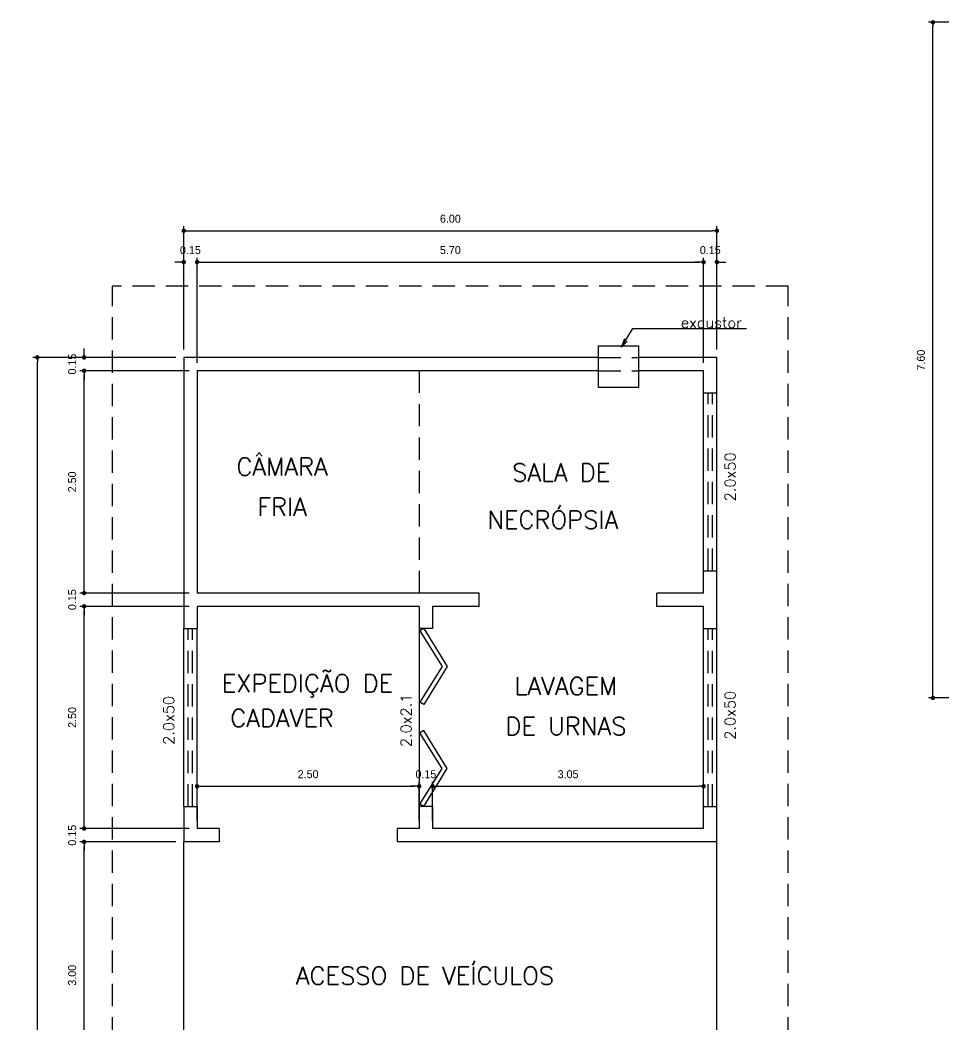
# Model space of a CAD drawing. Extents: x 5.4 to 36.3, y -1.5 to 22.3.
# Drawn here: x 5.39 to 15.79, y 10.1 to 21.4 of the extents above; entities that cross this region are included whole.
import ezdxf
from ezdxf.enums import TextEntityAlignment as Align

# ---------------------------------------------------------------- set-up
doc = ezdxf.new("R2010")
doc.units = 0
doc.header["$MEASUREMENT"] = 0
doc.linetypes.add('HIDDEN', pattern=[0.375, 0.25, -0.125])
doc.layers.get('0').update_dxf_attribs({"linetype": 'CONTINUOUS'})
doc.layers.get('DEFPOINTS').update_dxf_attribs({"linetype": 'CONTINUOUS'})
for name, color, linetype in [('ACESSÓRIO', 2, 'CONTINUOUS'), ('ALVENARIA', 7, 'CONTINUOUS'), ('ALVENARIA1', 44, 'CONTINUOUS'), ('COTA', 1, 'CONTINUOUS'), ('JAPOR', 142, 'CONTINUOUS'), ('TEXTO2', 40, 'CONTINUOUS'), ('TEXTO3', 3, 'CONTINUOUS')]:
    doc.layers.add(name, color=color, linetype=linetype)
doc.styles.add('SIMPLEX', font='SIMPLEX.SHX')
doc.dimstyles.new('DIM50', dxfattribs={"dimtxt": 0.09, "dimasz": 0.05, "dimexe": 0.05, "dimexo": 0.09, "dimgap": 0.09, "dimtad": 1, "dimzin": 0, "dimdsep": 46, "dimtxsty": 'Standard', "dimblk": 'DOT', "dimcen": 0.09, "dimadec": 0, "dimazin": 0, "dimtfac": 1, "dimtix": 1, "dimtofl": 0, "dimtmove": 2, "dimatfit": 3, "dimldrblk": 'DOT', "dimfxl": 1, "dimtolj": 1, "dimtzin": 0, "dimarcsym": 0})

# ---------------------------------------------------------------- blocks, each defined once
blk = doc.blocks.new('DOT')
at = {"layer": 'ALVENARIA', "color": 0, "linetype": 'ByBlock'}
blk.add_line((-0.5, 0), (-1, 0), dxfattribs=at)
at = {"layer": 'ALVENARIA', "color": 0, "linetype": 'ByBlock', "const_width": 0.5}
blk.add_lwpolyline([(-0.25, 0, 1), (0.25, 0, 1)], format="xyb", close=True, dxfattribs=at)
blk = doc.blocks.new('*D45')
at = {"color": 0, "linetype": 'ByBlock'}
for p, q in [((7.182, 18.677), (7.132, 18.677)), ((7.232, 17.695), (7.232, 18.727)), ((7.382, 17.545), (7.382, 18.727)), ((7.432, 18.677), (7.482, 18.677))]:
    blk.add_line(p, q, dxfattribs=at)
at = {"layer": 'DEFPOINTS', "color": 0, "linetype": 'ByBlock'}
for p in [(7.382, 18.677), (7.232, 17.605), (7.382, 17.455)]:
    blk.add_point(p, dxfattribs=at)
at = {"color": 0, "linetype": 'ByBlock', "xscale": 0.05, "yscale": 0.05, "zscale": 0.05}
blk.add_blockref('DOT', (7.232, 18.677), dxfattribs=at)
at = {"color": 0, "linetype": 'ByBlock', "xscale": 0.05, "yscale": 0.05, "zscale": 0.05, "rotation": 180}
blk.add_blockref('DOT', (7.382, 18.677), dxfattribs=at)
at = {"color": 0, "linetype": 'ByBlock', "insert": (7.307, 18.812), "char_height": 0.09, "attachment_point": 5}
blk.add_mtext('\\A1;0.15', dxfattribs=at)
blk = doc.blocks.new('*D46')
at = {"color": 0, "linetype": 'ByBlock'}
for p, q in [((7.432, 18.677), (13.032, 18.677)), ((13.082, 17.545), (13.082, 18.727))]:
    blk.add_line(p, q, dxfattribs=at)
at = {"layer": 'DEFPOINTS', "color": 0, "linetype": 'ByBlock'}
for p in [(13.082, 18.677), (7.382, 17.455), (13.082, 17.455)]:
    blk.add_point(p, dxfattribs=at)
at = {"color": 0, "linetype": 'ByBlock', "xscale": 0.05, "yscale": 0.05, "zscale": 0.05, "rotation": 180}
blk.add_blockref('DOT', (7.382, 18.677), dxfattribs=at)
at = {"color": 0, "linetype": 'ByBlock', "xscale": 0.05, "yscale": 0.05, "zscale": 0.05}
blk.add_blockref('DOT', (13.082, 18.677), dxfattribs=at)
at = {"color": 0, "linetype": 'ByBlock', "insert": (10.232, 18.812), "char_height": 0.09, "attachment_point": 5}
blk.add_mtext('\\A1;5.70', dxfattribs=at)
blk = doc.blocks.new('*D47')
at = {"color": 0, "linetype": 'ByBlock'}
for p, q in [((13.032, 18.677), (12.982, 18.677)), ((13.232, 17.695), (13.232, 18.727)), ((13.282, 18.677), (13.332, 18.677))]:
    blk.add_line(p, q, dxfattribs=at)
at = {"layer": 'DEFPOINTS', "color": 0, "linetype": 'ByBlock'}
for p in [(13.232, 18.677), (13.232, 17.605), (13.082, 17.455)]:
    blk.add_point(p, dxfattribs=at)
at = {"color": 0, "linetype": 'ByBlock', "xscale": 0.05, "yscale": 0.05, "zscale": 0.05}
blk.add_blockref('DOT', (13.082, 18.677), dxfattribs=at)
at = {"color": 0, "linetype": 'ByBlock', "xscale": 0.05, "yscale": 0.05, "zscale": 0.05, "rotation": 180}
blk.add_blockref('DOT', (13.232, 18.677), dxfattribs=at)
at = {"color": 0, "linetype": 'ByBlock', "insert": (13.157, 18.812), "char_height": 0.09, "attachment_point": 5}
blk.add_mtext('\\A1;0.15', dxfattribs=at)
blk = doc.blocks.new('*D48')
at = {"color": 0, "linetype": 'ByBlock'}
for p, q in [((7.232, 17.695), (7.232, 19.08)), ((7.282, 19.03), (13.182, 19.03)), ((13.232, 17.695), (13.232, 19.08))]:
    blk.add_line(p, q, dxfattribs=at)
at = {"layer": 'DEFPOINTS', "color": 0, "linetype": 'ByBlock'}
for p in [(13.232, 19.03), (7.232, 17.605), (13.232, 17.605)]:
    blk.add_point(p, dxfattribs=at)
at = {"color": 0, "linetype": 'ByBlock', "xscale": 0.05, "yscale": 0.05, "zscale": 0.05, "rotation": 180}
blk.add_blockref('DOT', (7.232, 19.03), dxfattribs=at)
at = {"color": 0, "linetype": 'ByBlock', "xscale": 0.05, "yscale": 0.05, "zscale": 0.05}
blk.add_blockref('DOT', (13.232, 19.03), dxfattribs=at)
at = {"color": 0, "linetype": 'ByBlock', "insert": (10.232, 19.165), "char_height": 0.09, "attachment_point": 5}
blk.add_mtext('\\A1;6.00', dxfattribs=at)
blk = doc.blocks.new('*D49')
at = {"color": 0, "linetype": 'ByBlock'}
for p, q in [((7.382, 12.395), (7.382, 12.831)), ((7.432, 12.781), (9.832, 12.781)), ((9.882, 12.395), (9.882, 12.831))]:
    blk.add_line(p, q, dxfattribs=at)
at = {"layer": 'DEFPOINTS', "color": 0, "linetype": 'ByBlock'}
for p in [(9.882, 12.781), (7.382, 12.305), (9.882, 12.305)]:
    blk.add_point(p, dxfattribs=at)
at = {"color": 0, "linetype": 'ByBlock', "xscale": 0.05, "yscale": 0.05, "zscale": 0.05, "rotation": 180}
blk.add_blockref('DOT', (7.382, 12.781), dxfattribs=at)
at = {"color": 0, "linetype": 'ByBlock', "xscale": 0.05, "yscale": 0.05, "zscale": 0.05}
blk.add_blockref('DOT', (9.882, 12.781), dxfattribs=at)
at = {"color": 0, "linetype": 'ByBlock', "insert": (8.632, 12.916), "char_height": 0.09, "attachment_point": 5}
blk.add_mtext('\\A1;2.50', dxfattribs=at)
blk = doc.blocks.new('*D50')
at = {"color": 0, "linetype": 'ByBlock'}
for p, q in [((9.832, 12.781), (9.782, 12.781)), ((10.032, 12.395), (10.032, 12.831)), ((10.082, 12.781), (10.132, 12.781))]:
    blk.add_line(p, q, dxfattribs=at)
at = {"layer": 'DEFPOINTS', "color": 0, "linetype": 'ByBlock'}
for p in [(10.032, 12.781), (9.882, 12.305), (10.032, 12.305)]:
    blk.add_point(p, dxfattribs=at)
at = {"color": 0, "linetype": 'ByBlock', "xscale": 0.05, "yscale": 0.05, "zscale": 0.05}
blk.add_blockref('DOT', (9.882, 12.781), dxfattribs=at)
at = {"color": 0, "linetype": 'ByBlock', "xscale": 0.05, "yscale": 0.05, "zscale": 0.05, "rotation": 180}
blk.add_blockref('DOT', (10.032, 12.781), dxfattribs=at)
at = {"color": 0, "linetype": 'ByBlock', "insert": (9.957, 12.916), "char_height": 0.09, "attachment_point": 5}
blk.add_mtext('\\A1;0.15', dxfattribs=at)
blk = doc.blocks.new('*D51')
at = {"color": 0, "linetype": 'ByBlock'}
for p, q in [((10.082, 12.781), (13.032, 12.781)), ((13.082, 12.395), (13.082, 12.831))]:
    blk.add_line(p, q, dxfattribs=at)
at = {"layer": 'DEFPOINTS', "color": 0, "linetype": 'ByBlock'}
for p in [(13.082, 12.781), (10.032, 12.305), (13.082, 12.305)]:
    blk.add_point(p, dxfattribs=at)
at = {"color": 0, "linetype": 'ByBlock', "xscale": 0.05, "yscale": 0.05, "zscale": 0.05, "rotation": 180}
blk.add_blockref('DOT', (10.032, 12.781), dxfattribs=at)
at = {"color": 0, "linetype": 'ByBlock', "xscale": 0.05, "yscale": 0.05, "zscale": 0.05}
blk.add_blockref('DOT', (13.082, 12.781), dxfattribs=at)
at = {"color": 0, "linetype": 'ByBlock', "insert": (11.557, 12.916), "char_height": 0.09, "attachment_point": 5}
blk.add_mtext('\\A1;3.05', dxfattribs=at)
blk = doc.blocks.new('*D70')
at = {"color": 0, "linetype": 'ByBlock'}
for p, q in [((7.142, 12.155), (6.062, 12.155)), ((6.112, 9.205), (6.112, 12.105))]:
    blk.add_line(p, q, dxfattribs=at)
at = {"layer": 'DEFPOINTS', "color": 0, "linetype": 'ByBlock'}
for p in [(6.112, 12.155), (7.232, 12.155), (7.232, 9.155)]:
    blk.add_point(p, dxfattribs=at)
at = {"color": 0, "linetype": 'ByBlock', "xscale": 0.05, "yscale": 0.05, "zscale": 0.05}
for p, rotation in [((6.112, 12.155), 90), ((6.112, 9.155), 270)]:
    blk.add_blockref('DOT', p, dxfattribs=dict(at, rotation=rotation))
at = {"color": 0, "linetype": 'ByBlock', "insert": (5.977, 10.655), "char_height": 0.09, "attachment_point": 5, "rotation": 90}
blk.add_mtext('\\A1;3.00', dxfattribs=at)
blk = doc.blocks.new('*D71')
at = {"color": 0, "linetype": 'ByBlock'}
for p, q in [((6.112, 12.355), (6.112, 12.405)), ((7.292, 12.305), (6.062, 12.305)), ((6.112, 12.105), (6.112, 12.055))]:
    blk.add_line(p, q, dxfattribs=at)
at = {"layer": 'DEFPOINTS', "color": 0, "linetype": 'ByBlock'}
for p in [(6.112, 12.305), (7.382, 12.305), (7.232, 12.155)]:
    blk.add_point(p, dxfattribs=at)
at = {"color": 0, "linetype": 'ByBlock', "xscale": 0.05, "yscale": 0.05, "zscale": 0.05}
for p, rotation in [((6.112, 12.305), 270), ((6.112, 12.155), 90)]:
    blk.add_blockref('DOT', p, dxfattribs=dict(at, rotation=rotation))
at = {"color": 0, "linetype": 'ByBlock', "insert": (5.977, 12.23), "char_height": 0.09, "attachment_point": 5, "rotation": 90}
blk.add_mtext('\\A1;0.15', dxfattribs=at)
blk = doc.blocks.new('*D72')
at = {"color": 0, "linetype": 'ByBlock'}
for p, q in [((7.292, 14.805), (6.062, 14.805)), ((6.112, 12.355), (6.112, 14.755))]:
    blk.add_line(p, q, dxfattribs=at)
at = {"layer": 'DEFPOINTS', "color": 0, "linetype": 'ByBlock'}
for p in [(6.112, 14.805), (7.382, 14.805), (7.382, 12.305)]:
    blk.add_point(p, dxfattribs=at)
at = {"color": 0, "linetype": 'ByBlock', "xscale": 0.05, "yscale": 0.05, "zscale": 0.05}
for p, rotation in [((6.112, 14.805), 90), ((6.112, 12.305), 270)]:
    blk.add_blockref('DOT', p, dxfattribs=dict(at, rotation=rotation))
at = {"color": 0, "linetype": 'ByBlock', "insert": (5.977, 13.555), "char_height": 0.09, "attachment_point": 5, "rotation": 90}
blk.add_mtext('\\A1;2.50', dxfattribs=at)
blk = doc.blocks.new('*D73')
at = {"color": 0, "linetype": 'ByBlock'}
for p, q in [((6.112, 15.005), (6.112, 15.055)), ((7.292, 14.955), (6.062, 14.955)), ((6.112, 14.755), (6.112, 14.705))]:
    blk.add_line(p, q, dxfattribs=at)
at = {"layer": 'DEFPOINTS', "color": 0, "linetype": 'ByBlock'}
for p in [(6.112, 14.955), (7.382, 14.955), (7.382, 14.805)]:
    blk.add_point(p, dxfattribs=at)
at = {"color": 0, "linetype": 'ByBlock', "xscale": 0.05, "yscale": 0.05, "zscale": 0.05}
for p, rotation in [((6.112, 14.955), 270), ((6.112, 14.805), 90)]:
    blk.add_blockref('DOT', p, dxfattribs=dict(at, rotation=rotation))
at = {"color": 0, "linetype": 'ByBlock', "insert": (5.977, 14.88), "char_height": 0.09, "attachment_point": 5, "rotation": 90}
blk.add_mtext('\\A1;0.15', dxfattribs=at)
blk = doc.blocks.new('*D74')
at = {"color": 0, "linetype": 'ByBlock'}
for p, q in [((7.292, 17.455), (6.062, 17.455)), ((6.112, 15.005), (6.112, 17.405))]:
    blk.add_line(p, q, dxfattribs=at)
at = {"layer": 'DEFPOINTS', "color": 0, "linetype": 'ByBlock'}
for p in [(6.112, 17.455), (7.382, 17.455), (7.382, 14.955)]:
    blk.add_point(p, dxfattribs=at)
at = {"color": 0, "linetype": 'ByBlock', "xscale": 0.05, "yscale": 0.05, "zscale": 0.05}
for p, rotation in [((6.112, 17.455), 90), ((6.112, 14.955), 270)]:
    blk.add_blockref('DOT', p, dxfattribs=dict(at, rotation=rotation))
at = {"color": 0, "linetype": 'ByBlock', "insert": (5.977, 16.205), "char_height": 0.09, "attachment_point": 5, "rotation": 90}
blk.add_mtext('\\A1;2.50', dxfattribs=at)
blk = doc.blocks.new('*D75')
at = {"color": 0, "linetype": 'ByBlock'}
for p, q in [((6.112, 17.655), (6.112, 17.705)), ((7.142, 17.605), (6.062, 17.605)), ((6.112, 17.405), (6.112, 17.355))]:
    blk.add_line(p, q, dxfattribs=at)
at = {"layer": 'DEFPOINTS', "color": 0, "linetype": 'ByBlock'}
for p in [(6.112, 17.605), (7.232, 17.605), (7.382, 17.455)]:
    blk.add_point(p, dxfattribs=at)
at = {"color": 0, "linetype": 'ByBlock', "xscale": 0.05, "yscale": 0.05, "zscale": 0.05}
for p, rotation in [((6.112, 17.605), 270), ((6.112, 17.455), 90)]:
    blk.add_blockref('DOT', p, dxfattribs=dict(at, rotation=rotation))
at = {"color": 0, "linetype": 'ByBlock', "insert": (5.977, 17.53), "char_height": 0.09, "attachment_point": 5, "rotation": 90}
blk.add_mtext('\\A1;0.15', dxfattribs=at)
blk = doc.blocks.new('*D76')
at = {"color": 0, "linetype": 'ByBlock'}
for p, q in [((7.142, 17.605), (5.535, 17.605)), ((5.585, -0.045), (5.585, 17.555)), ((7.142, -0.095), (5.535, -0.095))]:
    blk.add_line(p, q, dxfattribs=at)
at = {"layer": 'DEFPOINTS', "color": 0, "linetype": 'ByBlock'}
for p in [(5.585, 17.605), (7.232, 17.605), (7.232, -0.095)]:
    blk.add_point(p, dxfattribs=at)
at = {"color": 0, "linetype": 'ByBlock', "xscale": 0.05, "yscale": 0.05, "zscale": 0.05}
for p, rotation in [((5.585, 17.605), 90), ((5.585, -0.095), 270)]:
    blk.add_blockref('DOT', p, dxfattribs=dict(at, rotation=rotation))
at = {"color": 0, "linetype": 'ByBlock', "insert": (5.45, 8.755), "char_height": 0.09, "attachment_point": 5, "rotation": 90}
blk.add_mtext('\\A1;17.70', dxfattribs=at)
blk = doc.blocks.new('*D84')
at = {"color": 0, "linetype": 'ByBlock'}
for p, q in [((16.511, 21.375), (15.612, 21.375)), ((15.662, 13.825), (15.662, 21.325)), ((16.511, 13.775), (15.612, 13.775))]:
    blk.add_line(p, q, dxfattribs=at)
at = {"layer": 'DEFPOINTS', "color": 0, "linetype": 'ByBlock'}
for p in [(15.662, 21.375), (16.601, 21.375), (16.601, 13.775)]:
    blk.add_point(p, dxfattribs=at)
at = {"color": 0, "linetype": 'ByBlock', "xscale": 0.05, "yscale": 0.05, "zscale": 0.05}
for p, rotation in [((15.662, 21.375), 90), ((15.662, 13.775), 270)]:
    blk.add_blockref('DOT', p, dxfattribs=dict(at, rotation=rotation))
at = {"color": 0, "linetype": 'ByBlock', "insert": (15.527, 17.575), "char_height": 0.09, "attachment_point": 5, "rotation": 90}
blk.add_mtext('\\A1;7.60', dxfattribs=at)

msp = doc.modelspace()

# ---------------------------------------------------------------- linework, layer by layer
at = {"layer": 'ACESSÓRIO'}
for p, q in [((12.157, 17.719), (12.287, 17.929)), ((12.287, 17.929), (13.563, 17.929)), ((12.157, 17.719), (12.194, 17.819)), ((12.157, 17.719), (12.223, 17.788))]:
    msp.add_line(p, q, dxfattribs=at)
msp.add_lwpolyline([(11.899, 17.736), (12.351, 17.736), (12.351, 17.268), (11.899, 17.268)], close=True, dxfattribs=at)
at = {"layer": 'ALVENARIA'}
for p, q in [((7.232, 17.605), (7.232, 14.555)), ((11.899, 17.605), (7.232, 17.605)), ((13.232, 17.605), (12.351, 17.605)), ((13.232, 17.205), (13.232, 17.605)), ((7.382, 17.455), (7.382, 14.955)), ((11.899, 17.455), (7.382, 17.455)), ((13.082, 17.455), (12.351, 17.455)), ((13.082, 17.205), (13.082, 17.455)), ((13.082, 17.205), (13.232, 17.205)), ((13.082, 14.955), (13.082, 15.205)), ((13.082, 15.205), (13.232, 15.205)), ((13.232, 14.555), (13.232, 15.205)), ((10.557, 14.955), (7.382, 14.955)), ((10.557, 14.805), (10.557, 14.955)), ((13.082, 14.955), (12.557, 14.955)), ((12.557, 14.805), (12.557, 14.955)), ((7.382, 14.805), (7.382, 14.555)), ((9.882, 14.805), (7.382, 14.805)), ((9.882, 14.805), (9.882, 14.555)), ((10.032, 14.805), (10.032, 14.555)), ((10.557, 14.805), (10.032, 14.805)), ((13.082, 14.805), (12.557, 14.805)), ((13.082, 14.555), (13.082, 14.805)), ((7.232, 14.555), (7.382, 14.555)), ((10.032, 14.555), (9.882, 14.555)), ((13.082, 14.555), (13.232, 14.555)), ((7.232, 12.555), (7.382, 12.555)), ((7.232, 12.555), (7.232, 12.155)), ((7.382, 12.555), (7.382, 12.305)), ((10.032, 12.555), (9.882, 12.555)), ((9.882, 12.555), (9.882, 12.305)), ((10.032, 12.555), (10.032, 12.305)), ((13.082, 12.305), (13.082, 12.555)), ((13.082, 12.555), (13.232, 12.555)), ((13.232, 12.155), (13.232, 12.555)), ((7.632, 12.305), (7.382, 12.305)), ((7.632, 12.305), (7.632, 12.155)), ((9.882, 12.305), (9.632, 12.305)), ((9.632, 12.305), (9.632, 12.155)), ((13.082, 12.305), (10.032, 12.305)), ((7.632, 12.155), (7.232, 12.155)), ((13.232, 12.155), (9.632, 12.155))]:
    msp.add_line(p, q, dxfattribs=at)
at = {"layer": 'ALVENARIA1', "linetype": 'HIDDEN'}
for p, q in [((6.432, -0.568), (6.432, 18.405)), ((14.032, 18.405), (6.432, 18.405)), ((14.032, -0.568), (14.032, 18.405)), ((11.899, 17.605), (12.351, 17.605)), ((9.882, 17.455), (9.882, 14.955)), ((11.899, 17.455), (12.351, 17.455))]:
    msp.add_line(p, q, dxfattribs=at)
at = {"layer": 'ALVENARIA1'}
for p, q in [((9.882, 14.555), (9.882, 12.555)), ((7.232, 9.155), (7.232, 12.155)), ((13.232, 9.155), (13.232, 12.155))]:
    msp.add_line(p, q, dxfattribs=at)
at = {"layer": 'JAPOR'}
for p, q in [((13.082, 15.205), (13.082, 17.205)), ((13.232, 15.205), (13.232, 17.205)), ((7.232, 12.555), (7.232, 14.555)), ((7.382, 12.555), (7.382, 14.555)), ((9.932, 14.555), (9.889, 14.528)), ((9.889, 14.528), (10.139, 14.128)), ((9.932, 14.555), (10.198, 14.128)), ((13.082, 12.555), (13.082, 14.555)), ((13.232, 12.555), (13.232, 14.555)), ((10.139, 14.128), (9.889, 13.728)), ((10.198, 14.128), (9.932, 13.702)), ((9.932, 13.702), (9.889, 13.728)), ((9.932, 13.408), (9.889, 13.381)), ((10.139, 12.981), (9.889, 13.381)), ((10.198, 12.981), (9.932, 13.408)), ((9.889, 12.581), (10.139, 12.981)), ((9.932, 12.555), (10.198, 12.981)), ((9.932, 12.555), (9.889, 12.581))]:
    msp.add_line(p, q, dxfattribs=at)
at = {"layer": 'JAPOR', "linetype": 'HIDDEN'}
for p, q in [((13.132, 15.205), (13.132, 17.205)), ((13.182, 15.205), (13.182, 17.205)), ((7.282, 12.555), (7.282, 14.555)), ((7.332, 12.555), (7.332, 14.555)), ((13.132, 12.555), (13.132, 14.555)), ((13.182, 12.555), (13.182, 14.555))]:
    msp.add_line(p, q, dxfattribs=at)

# ---------------------------------------------------------------- texts
at = {"layer": 'TEXTO2', "style": 'SIMPLEX'}
msp.add_text('exaustor', height=0.12, dxfattribs=at).set_placement((13.17, 17.937), align=Align.CENTER)
for s, p in [('2.0x50', (13.44, 16.261)), ('2.0x50', (13.44, 13.579)), ('2.0x50', (7.123, 13.522)), ('2.0x2.1', (9.794, 13.522))]:
    msp.add_text(s, height=0.12, rotation=90, dxfattribs=at).set_placement(p, align=Align.CENTER)
at = {"layer": 'TEXTO3', "style": 'SIMPLEX'}
for s, p in [('CÂMARA', (8.339, 16.276)), ('SALA DE ', (11.549, 16.211)), ('FRIA', (8.339, 15.825)), ('NECRÓPSIA', (11.385, 15.678)), ('EXPEDIÇÃO DE ', (8.693, 13.839)), ('LAVAGEM', (11.533, 13.808)), ('CADAVER', (8.339, 13.448)), ('DE URNAS', (11.533, 13.357)), ('ACESSO DE VEÍCULOS', (9.947, 10.55))]:
    msp.add_text(s, height=0.2, dxfattribs=at).set_placement(p, align=Align.CENTER)

# ---------------------------------------------------------------- dimensions: what is measured, and where the dimension line sits
at = {"layer": 'COTA'}
for base, p1, p2, picture, middle in [((15.662, 21.375), (16.601, 13.775), (16.601, 21.375), '*D84', (15.527, 17.575)), ((5.585, 17.605), (7.232, -0.095), (7.232, 17.605), '*D76', (5.45, 8.755))]:
    dim = msp.add_linear_dim(base=base, p1=p1, p2=p2, angle=90, dimstyle='DIM50', dxfattribs=at)
    dim.commit()
    dim.dimension.update_dxf_attribs({"geometry": picture, "text_midpoint": middle})
for base, p1, p2, picture, middle in [((13.232, 19.03), (7.232, 17.605), (13.232, 17.605), '*D48', (10.232, 19.165)), ((7.382, 18.677), (7.232, 17.605), (7.382, 17.455), '*D45', (7.307, 18.812)), ((9.882, 12.781), (7.382, 12.305), (9.882, 12.305), '*D49', (8.632, 12.916))]:
    dim = msp.add_linear_dim(base=base, p1=p1, p2=p2, dimstyle='DIM50', dxfattribs=at)
    dim.commit()
    dim.dimension.update_dxf_attribs({"geometry": picture, "text_midpoint": middle})
for base, p1, p2, picture, middle in [((13.082, 18.677), (7.382, 17.455), (13.082, 17.455), '*D46', (10.232, 18.812)), ((13.232, 18.677), (13.082, 17.455), (13.232, 17.605), '*D47', (13.157, 18.812)), ((10.032, 12.781), (9.882, 12.305), (10.032, 12.305), '*D50', (9.957, 12.916)), ((13.082, 12.781), (10.032, 12.305), (13.082, 12.305), '*D51', (11.557, 12.916))]:
    dim = msp.add_linear_dim(base=base, p1=p1, p2=p2, dimstyle='DIM50', override={"dimse1": 1}, dxfattribs=at)
    dim.commit()
    dim.dimension.update_dxf_attribs({"geometry": picture, "text_midpoint": middle})
for base, p1, p2, picture, middle in [((6.112, 17.605), (7.382, 17.455), (7.232, 17.605), '*D75', (5.977, 17.53)), ((6.112, 17.455), (7.382, 14.955), (7.382, 17.455), '*D74', (5.977, 16.205)), ((6.112, 14.955), (7.382, 14.805), (7.382, 14.955), '*D73', (5.977, 14.88)), ((6.112, 14.805), (7.382, 12.305), (7.382, 14.805), '*D72', (5.977, 13.555)), ((6.112, 12.305), (7.232, 12.155), (7.382, 12.305), '*D71', (5.977, 12.23)), ((6.112, 12.155), (7.232, 9.155), (7.232, 12.155), '*D70', (5.977, 10.655))]:
    dim = msp.add_linear_dim(base=base, p1=p1, p2=p2, angle=90, dimstyle='DIM50', override={"dimse1": 1}, dxfattribs=at)
    dim.commit()
    dim.dimension.update_dxf_attribs({"geometry": picture, "text_midpoint": middle})

doc.saveas('drawing.dxf')
